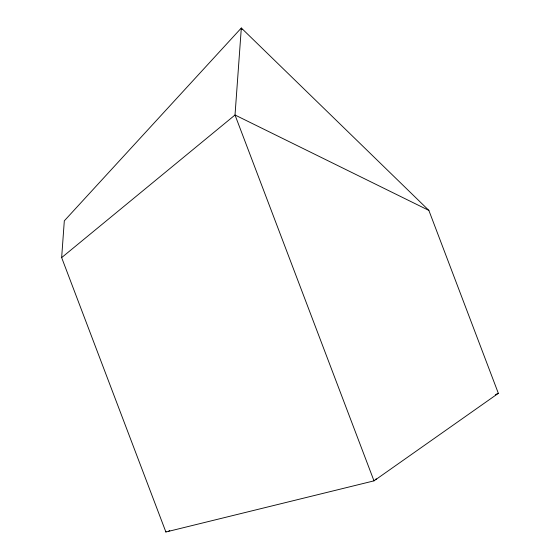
<?xml version="1.0" encoding="UTF-8"?>
<svg xmlns="http://www.w3.org/2000/svg" width="560" height="560" viewBox="0 0 560 560"><rect width="100%" height="100%" fill="white"/><g stroke="black" fill="none" stroke-linecap="round" stroke-linejoin="round"><path stroke-width="0.84" d="M61.649 257.614L64.316 220.836L241.325 28L428.862 210.399L498.351 393.323L373.989 480.858L165.886 532L61.649 257.614L235.018 115.003L241.325 28L241.948 29.631M165.886 532L165.928 531.384M168.448 531.37L169.771 530.439M496.706 393.918L498.351 393.323M495.334 394.765L496.818 394.401M375.165 479.353L376.649 478.989M428.862 210.399L235.018 115.003L373.989 480.858"/></g></svg>
